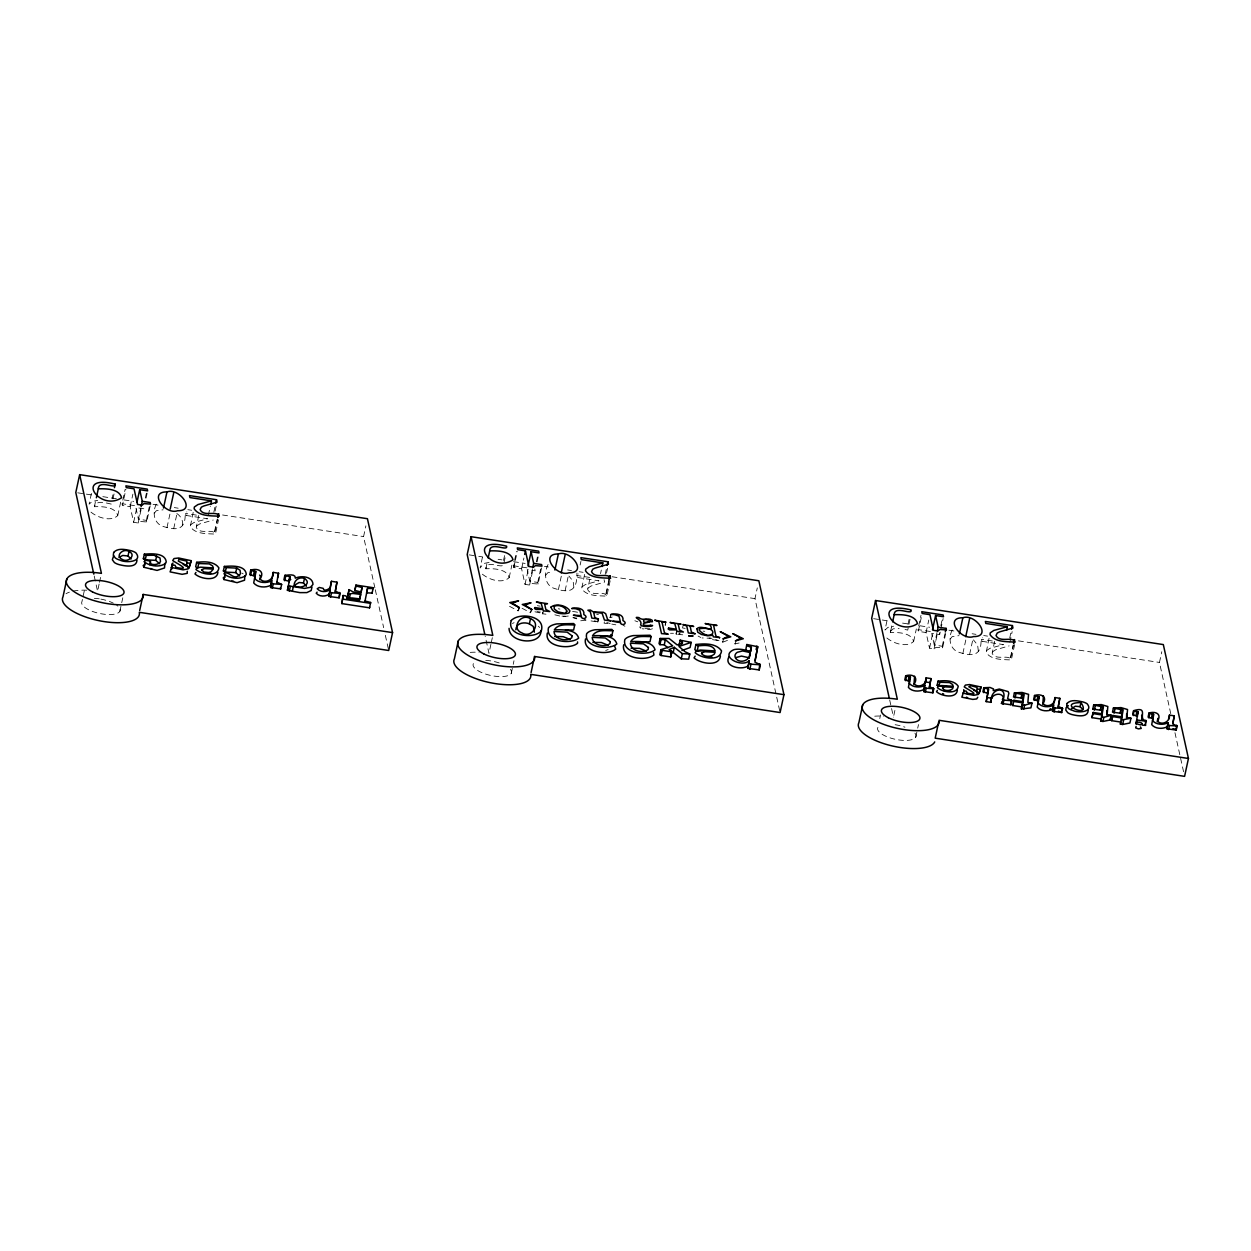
<?xml version="1.0" encoding="UTF-8"?>
<svg xmlns="http://www.w3.org/2000/svg" width="1251" height="1251" viewBox="0 0 1251 1251"><rect width="100%" height="100%" fill="white"/><g stroke="black" fill="none" stroke-linecap="round" stroke-linejoin="round"><path stroke-width="0.75" stroke-dasharray="5 3.75" d="M90.979 512.144C97.687 517.664 110.713 522.027 117.75 515.615C115.342 506.577 102.238 506.483 94.435 506.702C96.077 499.384 106.788 503.246 111.839 504.216M482.386 574.193C489.094 579.713 502.12 584.076 509.157 577.665C506.749 568.626 493.629 568.533 485.841 568.767C486.107 558.947 504.278 569.893 502.746 564.045M886.865 637.994C893.574 643.53 906.6 647.893 913.637 641.482C911.228 632.443 898.124 632.349 890.321 632.568L891.588 625.953M193.186 512.363L190.277 526.671C195.484 534.427 207.119 533.536 215.422 534.114L218.518 519.822M584.577 574.428L581.684 588.721C586.875 596.477 598.525 595.585 606.813 596.164L610.3 580.089M989.072 638.229L986.179 652.537C991.371 660.293 1003.005 659.402 1011.308 659.981L1014.796 643.89M198.737 515.443L196.266 527.469C199.832 535.287 213.264 527.859 215.422 534.114M589.753 579.276L587.657 589.518C591.238 597.337 604.671 589.925 606.813 596.164M994.623 641.31L992.152 653.335C995.718 661.154 1009.15 653.726 1011.308 659.981M156.297 504.2C151.996 512.394 153.982 524.325 164.006 526.702C176.86 530.674 185.946 530.111 185.164 512.754M182.458 525.264C183.459 520.088 180.05 514.88 175.39 512.754M548.079 564.467C543.685 572.989 544.482 586.14 555.397 588.752C569.768 593.224 577.274 591.363 576.946 573.021M573.865 587.313L573.13 581.215L568.939 576.07M952.183 630.066C947.898 638.26 949.869 650.192 959.892 652.569C972.746 656.54 981.832 655.977 981.05 638.62M978.345 651.13L977.625 645.031L973.434 639.886M91.417 493.473L89.102 504.184L92.089 501.479L97.719 500.353M94.435 506.702L96.092 498.305M84.27 590.894L81.956 601.622A19.641 7.162 12.2 0 0 105.084 614.335A19.641 7.162 12.2 0 0 116.703 605.171M112.121 498.414L112.887 494.849M112.997 498.852L114.154 493.488M99.11 584.092L97.578 591.238L95.889 583.638M99.501 582.309L101.05 575.147M117.75 515.615L120.847 501.323M122.801 500.134L125.116 489.422M150.183 505.889L146.695 521.98L140.175 521.464L138.189 523.012L133.638 522.308L130.182 506.671L122.41 505.482L125.898 489.407M130.182 506.671L132.887 494.161M133.638 522.308L137.11 506.233M146.695 521.98L146.351 520.385L138.408 519.165L140.722 508.453M138.189 523.012L141.285 508.719M119.893 611.223L122.973 596.93M145.319 498.054L146.492 492.691M146.101 498.039L147.258 492.675M146.351 520.385L149.448 506.092M166.993 527.562L170.089 513.27M173.717 528.61L177.204 512.519M190.48 524.888L194.077 522.433L207.588 518.743L186.039 515.443L186.821 511.878M208.37 515.177L210.293 506.233M213.812 512.238L215.36 505.076M215.125 511.096L216.282 505.732M214.546 531.597L217.252 519.087M214.875 531.644L217.58 519.134M374.878 587.845L363.572 536.585L365.886 525.858M482.433 557.305L480.103 568.032L483.496 563.544L489.11 562.403M485.841 568.767L487.374 561.605M503.512 560.464L504.669 555.1M504.012 562.7L505.169 557.336M490.908 644.359L488.969 653.288L485.2 636.212M491.283 642.561L492.441 637.197M509.157 577.665L511.862 565.155M541.574 567.938L538.102 584.029L531.566 583.513L529.595 585.061L525.029 584.373L521.589 568.736L513.817 567.532L514.192 562.199M514.583 560.401L516.507 551.472M513.817 567.532L514.974 562.184M515.349 560.385L517.288 551.456M521.589 568.736L523.903 558.009M509.548 606.328L518.023 610.832L518.68 607.798M518.023 610.832L519.181 607.783M518.524 610.816L519.384 607.642M525.029 584.373L528.125 570.065M538.102 584.029L537.742 582.434L529.798 581.23L532.504 568.705M529.595 585.061L533.067 568.97M511.284 673.288L512.832 666.126M513.223 664.344L513.989 660.763M536.335 561.887L537.883 554.74M537.117 561.871L538.665 554.725M522.058 608.252L530.533 612.74L531.19 609.722M530.533 612.74L531.878 609.55M537.742 582.434L540.839 568.142M545.968 614.194L542.481 613.788L543.137 610.769M542.731 613.881L543.372 610.863M558.399 589.628L561.871 573.537M565.124 590.66L568.595 574.569M581.871 586.938L585.468 584.498L598.994 580.792L577.446 577.493L578.212 573.928M580.151 564.983L580.917 561.418M580.714 620.793L586.078 620.089L586.735 617.056M600.543 573.646L601.309 570.065M605.218 574.287L606.766 567.141M606.532 573.146L607.689 567.782M591.051 620.918L597.712 622.044L598.181 618.557M597.712 622.044L598.463 618.682M597.869 621.997L598.525 618.964M605.953 593.646L609.049 579.354M606.282 593.693L609.362 579.401M607.689 623.608L604.092 623.186L604.749 620.152M611.067 617.556A11.353 4.144 12.2 0 0 610.16 617.572L610.566 614.35M610.16 617.572L610.816 614.538M641.294 625.203L640.637 628.237L639.574 626.892M665.626 621.778L665.125 625.297M665.344 625.234L665.923 621.903M682.702 634.789L676.119 634.257L676.775 631.223M676.353 634.351L677.01 631.317M679.809 634.241L680.137 631.098M685.157 628.377L682.546 627.971L683.202 624.937M712.413 639.621L718.965 640.684L719.716 637.322M722.28 641.575L722.765 642.185L723.422 639.152M739.122 642.998L734.712 643.905L735.056 640.7M735.275 644.093L735.932 641.075M779.67 710.646L754.979 598.635L757.293 587.907M886.912 621.121L884.989 630.051L887.975 627.345L893.605 626.219M890.321 632.568L891.869 625.422M879.781 718.559L880.548 714.978M908.007 624.28L909.164 618.917M910.04 619.354L907.726 630.082L901.846 628.737M893.84 715.322L895.388 708.16M913.637 641.482L916.342 628.972M918.687 626L921.002 615.289M945.678 633.538L942.582 647.846L936.061 647.33L934.09 648.878L929.524 648.174L926.068 632.537L918.297 631.348L921.784 615.257M926.068 632.537L928.774 620.027M929.524 648.174L932.605 633.882M942.582 647.846L942.238 646.251L934.294 645.031L936.999 632.521M934.09 648.878L937.562 632.787M915.779 737.089L917.327 729.943M917.702 728.16L918.484 724.579M940.83 625.703L942.378 618.557M934.294 645.031L931.729 633.413L939.673 634.632L940.439 631.051M940.83 629.269L943.145 618.541M942.238 646.251L944.943 633.741M962.879 653.429L966.366 637.353M969.603 654.461L972.699 640.168M986.367 650.755L989.963 648.299L1003.49 644.609L981.941 641.31L982.707 637.729M1009.713 638.104L1011.246 630.942M1009.854 642.326L1012.168 631.599M1010.448 657.463L1013.154 644.953M1010.761 657.51L1013.466 645M1170.764 713.711L1159.458 662.451L1161.788 651.724M890.431 631.317L893.12 628.846L899.141 628.409M572.911 617.666L576.711 618.838M154.373 513.145L156.328 510.736L163.115 509.798M545.764 575.194L547.719 572.786L551.722 571.816M950.26 639.011L952.214 636.603L959.001 635.649M609.909 617.384L612.239 617.024M196.423 526.171L199.769 523.919L213.202 520.025M587.814 588.22L591.176 585.968L604.593 582.09L604.061 579.651M992.309 652.021L995.655 649.785L1009.088 645.891M624.921 626.235L623.139 625.281M652.475 628.753L649.879 629.55L642.123 628.753M608.158 649.55L605.672 650.489M512.425 623.498L514.098 622.654M718.965 640.684L715.728 639.636M568.298 616.024L562.7 616.774L553.223 614.397M565.436 616.18L561.996 616.164M722.765 642.185L729.708 639.558M712.007 638.307L702.077 637.947M539.838 612.834L533.864 611.567M673.476 633.287L670.473 633.287M596.711 614.569L598.447 614.601M709.02 637.994L710.38 638.057M540.416 612.052L537.086 611.583M703.093 631.13L704.813 631.317M615.82 624.828L611.817 624.093M77.734 492.816L93.184 495.177M102.832 496.663L116.359 498.727M124.084 499.915L133.732 501.385M153.06 504.341L158.846 505.232M174.296 507.593L178.158 508.187M187.822 509.673L191.684 510.267M222.584 514.99L363.572 536.585M469.125 554.865L476.85 556.054M478.789 556.335L482.651 556.93M498.101 559.306L501.964 559.885M513.551 561.668L525.139 563.435M544.451 566.39L548.313 566.984M567.626 569.94L571.488 570.534M579.213 571.723L583.075 572.317M612.052 576.742L754.979 598.635M873.62 618.682L889.07 621.043M902.581 623.107L908.382 623.999M919.97 625.781L929.634 627.251M948.946 630.207L954.732 631.098M972.121 633.757L975.983 634.351M983.708 635.539L987.571 636.134M1018.47 640.856L1159.458 662.451M134.482 505.623L122.019 503.715L122.41 505.482M196.423 515.115L185.601 513.457L186.039 515.443M143.787 508.766L135.843 507.546L138.408 519.165M513.426 565.765L527.672 567.954M589.628 577.43L577.008 575.507L577.446 577.493M930.384 631.489L917.906 629.581L918.297 631.348M992.309 640.981L981.488 639.324L981.941 641.31M537.336 605.703L540.151 606.141M597.525 621.575L594.225 620.793M610.128 623.545L606.766 622.513M573.271 617.587L576.805 618.15M644.937 628.643L649.738 628.706M577.524 612.255L575.351 611.833A11.353 4.144 12.2 0 0 571.942 611.567M558.306 608.768L559.932 609.096M584.014 619.292L586.078 620.089M637.791 621.825L634.851 620.746M700.732 637.463L698.089 636.071M241.881 573.083L243.179 573.865M679.481 634.132L678.84 632.959M538.368 626.204L539.634 627.502M676.119 634.257L675.868 633.069M1174.955 732.695L1184.165 774.463M939.282 632.85L939.673 634.632M889.696 700.013L893.464 717.104M534.787 569.049L535.178 570.816L527.234 569.596L529.798 581.23M375.3 589.737L383.666 627.705M385.339 635.305L388.701 650.489M94.216 576.054L95.483 581.746M66.022 593.74A39.281 14.34 12.2 0 1 69.384 592.161M73.09 591.129A39.281 14.34 12.2 0 1 87.758 590.237M94.341 598.338A19.641 7.162 12.2 0 1 99.251 598.838M100.924 599.12A19.641 7.162 12.2 0 1 113.309 603.138M470.235 652.381A39.281 14.34 12.2 0 1 479.149 652.287M510.408 669.348A19.641 7.162 12.2 0 1 491.471 675.618A19.641 7.162 12.2 0 1 474.864 662.139M485.732 660.387A19.641 7.162 12.2 0 1 500.463 663.374M874.73 716.197A39.281 14.34 12.2 0 1 883.644 716.104M914.903 733.164A19.641 7.162 12.2 0 1 895.966 739.435A19.641 7.162 12.2 0 1 879.359 725.955M895.137 724.704A19.641 7.162 12.2 0 1 904.958 727.191"/><path stroke-width="1.5" d="M577.555 641.919L577.555 643.264C569.737 650.035 544.154 646.767 547.328 633.069M977.766 697.26L976.687 698.949L972.793 699.403L961.847 697.182L964.052 690.833L966.335 691.193L967.32 693.101C981.535 696.181 969.056 690.161 964.24 686.908L965.412 685.079L969.603 684.563L981.05 687.018L979.048 693.57L981.05 687.018M365.12 601.012L370.624 602.482L369.53 607.83L341.914 603.607L343.055 595.507L345.808 595.867L348.263 598.666L359.522 600.386L360.695 594.413L352.782 593.427L348.185 594.209L347.215 598.697L351.812 597.915L359.725 598.901L360.695 594.413M341.914 603.607L343.055 595.507M747.879 668.362L749.114 660.856C741.468 668.018 719.137 656.087 733.899 649.676A13.073 4.769 12.2 0 1 742.844 649.582L750.788 651.38L751.398 647.486L746.706 645.516L746.831 644.515L757.731 646.704L754.916 662.107L760.327 664.766L759.201 669.926L747.879 668.362L749.114 660.856M276.971 582.231L281.647 584.405L280.677 588.893L270.576 587.485L271.67 580.808C266.557 583.482 258.41 583.107 254.672 578.447L255.939 571.77L250.716 570.128C257.378 567.97 265.243 570.769 260.161 579.088C264.805 584.342 274.344 579.557 273.218 572.395L278.566 573.224L276.643 583.107M270.576 587.485L271.67 580.808M923.738 691.537L924.724 685.47C920.079 687.909 912.683 687.565 909.289 683.327L910.447 677.26L905.693 675.79C911.744 673.82 918.891 676.369 914.278 683.922C918.5 688.691 927.163 684.344 926.131 677.839L930.994 678.589L929.54 686.768L933.793 688.738L932.902 692.819L923.738 691.537L924.724 685.47M1052.544 711.272L1053.545 705.204C1048.901 707.628 1041.504 707.284 1038.111 703.046L1039.253 696.995L1034.514 695.509C1040.551 693.539 1047.713 696.088 1043.099 703.641C1047.322 708.41 1055.969 704.063 1054.953 697.573L1059.816 698.308L1058.362 706.487L1062.599 708.457L1061.724 712.538L1052.544 711.272L1053.545 705.204M1167.027 728.801L1168.027 722.734C1163.367 725.158 1155.971 724.814 1152.578 720.576L1153.735 714.524L1148.981 713.039C1155.033 711.068 1162.179 713.617 1157.566 721.17C1161.788 725.94 1170.451 721.592 1169.435 715.103L1174.282 715.838L1172.828 724.016L1177.082 725.987L1176.19 730.068L1167.027 728.801L1168.027 722.734M98.297 488.828C98.579 479.024 116.75 489.97 115.217 484.121C73.387 473.629 99.767 512.378 121.613 497.742C119.205 488.703 106.1 488.609 98.297 488.828L96.374 497.773M489.704 550.893C489.97 541.073 508.141 552.019 506.608 546.171C464.793 535.694 491.158 574.428 513.019 559.791C510.611 550.753 497.491 550.659 489.704 550.893L488.156 558.04M894.184 614.694C894.465 604.89 912.636 615.836 911.103 609.988C869.273 599.495 895.653 638.245 917.499 623.608C915.107 614.569 901.987 614.476 894.184 614.694L892.651 621.856M330.061 589.237L331.421 581.308L336.957 582.168L335.424 591.176L340.1 593.349L339.13 597.837L328.841 596.414L330.17 589.643C326.511 592.349 320.209 592.333 317.207 588.752L319.255 587.47L323.258 588.361C322.961 591.926 329.435 589.456 330.217 587.282L331.421 581.308M355.956 585.077L355.847 585.937L362.024 587.517L361.054 592.004L354.877 590.425L355.956 585.077L373.267 587.72L373.079 588.58L367.559 588.361L366.59 592.849L372.11 593.068L373.267 587.72M369.53 607.83L369.639 606.97M370.624 602.482L370.499 603.342L342.883 599.12M681.936 650.504L690.099 647.549L691.209 642.389L680.169 640.168L682.624 642.936L677.244 644.984L669.082 638.463L660.137 638.463L659.027 643.624L659.949 644.656L664.25 644.828L667.909 647.783M745.721 649.676L745.596 650.676L746.831 644.515M289.153 581.856L290.185 576.852L284.868 575.366C287.652 575.225 295.815 573.38 295.33 578.15C301.131 575.429 312.75 576.304 312.985 584.42L310.436 587.266L304.525 588.423L288.402 585.843L287.433 590.331L299.912 592.63L306.839 592.599L311.171 590.519L311.984 587.016M290.185 576.852L287.433 590.331M1141.913 719.872L1141.663 715.181M1106.807 714.947L1106.947 710.568M1126.541 717.98L1126.666 713.586M328.841 596.414L330.17 589.643M1022.677 702.452L1022.63 698.214L1013.513 697.01L1014.389 692.929L1021.989 692.444L1028.557 694.352L1027.869 702.452L1031.981 703.078L1030.918 707.847L1021.395 708.973L1022.708 702.843L1013.56 701.436L1013.92 700.31L1022.943 701.686L1024.131 694.821L1014.389 692.929M1101.943 714.587L1101.896 710.365L1092.78 709.145L1093.655 705.064L1101.255 704.579L1107.823 706.502L1107.135 714.587L1111.248 715.212L1110.184 719.982L1102.944 721.452L1100.661 721.108L1101.083 719.044L1091.951 717.652L1093.186 712.445L1102.209 713.836L1103.398 706.956L1093.655 705.064M1121.662 717.605L1121.615 713.383L1112.499 712.163L1113.39 708.082L1120.974 707.597L1127.542 709.52L1126.854 717.605L1130.967 718.23L1129.903 723L1122.663 724.47L1120.38 724.126L1120.818 722.077L1111.67 720.67L1112.905 715.463L1121.944 716.854L1123.132 709.974L1113.39 708.082M335.065 592.067L336.957 582.168M259.817 579.745L260.458 576.039L259.582 575.1M913.965 684.516L914.622 676.228M1042.771 704.235L1043.443 695.947M1157.253 721.764L1157.832 718.402M929.243 687.565L930.994 678.589M1058.065 707.3L1059.816 698.308M1172.828 723.187L1174.282 715.838M755.057 660.434L757.731 646.704M362.024 587.517L360.945 593.318L352.985 591.864L349.06 589.643L347.215 598.697M348.185 594.209L349.06 589.643M364.854 601.887L367.559 588.361M986.195 701.608L987.79 693.335L982.926 691.819L983.802 687.737L990.041 687.471L993.45 688.91L993.231 690.646L999.268 689.051L1008.165 691.6L1008.822 693.257L1007.634 698.605L1011.84 700.685L1010.964 704.766L1001.441 703.437C1011.246 685.329 989.776 686.158 991.042 702.358L986.195 701.608L988.665 689.254L983.802 687.737M271.514 580.699L273.218 572.395M924.583 685.376L926.131 677.839M1053.405 705.111L1054.953 697.573M991.042 702.358C989.557 691.428 1009.291 691.271 1001.441 703.437M372.11 593.068L372.282 592.208M1021.395 708.973L1022.708 702.843M1092.827 713.57L1101.975 714.978L1101.537 717.026L1103.82 717.37L1111.248 715.212M1112.905 715.463L1112.546 716.588L1121.694 717.996L1121.271 720.044L1130.967 718.23M66.85 578.947L62.988 596.821A39.281 14.34 12.2 0 0 99.236 620.715A39.281 14.34 12.2 0 0 139.283 612.302L388.701 650.489L392.564 632.615L367.434 518.712L79.657 474.645L75.795 492.519L93.809 574.146M114.435 487.687L115.217 484.121M137 502.183L139.705 489.673L147.649 490.892L147.258 489.11L125.882 485.841L126.273 487.609L134.045 488.797L137.501 504.434L142.067 505.138L144.037 503.59L150.558 504.106L150.214 502.511L142.27 501.291L139.705 489.673M131.074 558.978L128.024 555.96L128.994 551.472C123.458 547.735 114.357 555.944 122.27 559.416C127.821 563.169 136.906 554.928 128.994 551.472M141.113 506.655L142.27 501.291M159.675 563.763L155.703 560.339L145.257 559.854L143.349 558.665L144.334 554.177C151.277 553.661 165.116 552.629 166.258 561.887L165.492 563.482C159.346 567.782 149.448 566.14 144.021 561.621L145.992 560.323L149.463 560.933L150.495 561.746L149.839 564.733M145.257 559.854L146.226 555.366L154.045 555.241L160.003 557.977L160.472 561.511C159.424 565.374 148.697 565.702 150.495 561.746M164.851 563.388L164.506 567.97L157.063 570.409L143.943 567.282L144.913 562.794M139.674 610.519L143.161 594.428L392.564 632.615M163.49 508L166.977 491.909C179.268 487.327 196.876 511.127 177.579 510.736C165.32 515.287 147.696 491.549 166.977 491.909M155.703 560.339L156.672 555.851M170.214 509.032L173.701 492.941M191.231 560.683L189.026 567.907L191.231 560.683L178.627 557.993L174.014 558.556L172.716 560.573C178.017 564.154 191.763 570.784 176.11 567.391L175.031 565.28L172.513 564.905L170.089 571.879L182.13 574.318L187.212 573.365L187.259 571.254M171.543 569.393L172.513 564.905M186.743 565.827L186.837 561.105L178.893 559.322L178.33 561.089L187.478 565.999L188.182 568.877L183.099 569.83L171.059 567.391M196.642 562.34L195.672 566.828L197.689 568.017L198.659 563.529L196.642 562.34C204.022 561.464 214.187 561.089 218.894 567.86C217.83 577.602 201.004 574.318 195.969 569.471L196.892 567.97L200.504 567.172L213.374 567.923L212.561 565.905L209.308 563.888L198.659 563.529M210.684 504.45L211.466 500.869L189.917 497.57L189.464 495.584L216.517 499.728L217.064 502.151L203.632 506.045L201.348 507.171L200.129 509.595C203.694 517.414 217.127 509.986 219.285 516.241C210.981 515.662 199.347 516.554 194.155 508.797L194.343 507.015L197.939 504.56L211.466 500.869M215.751 503.293L216.517 499.728M217.643 517.304L218.425 513.723M217.971 517.351L218.737 513.77M239.707 576.023L235.735 572.598L225.289 572.098L223.382 570.925L224.351 566.437C231.31 565.921 245.149 564.889 246.291 574.146L245.509 575.741C239.379 580.042 229.48 578.384 224.054 573.865L224.195 573.255C230.231 570.8 233.687 582.137 240.505 573.756L240.036 570.221L236.705 568.11L226.259 567.61L224.351 566.437M225.289 572.098L226.259 567.61M244.868 575.648L244.539 580.229L237.08 582.669L223.976 579.541L224.945 575.053M235.735 572.598L236.705 568.11M250.716 570.128L249.747 574.616L254.969 576.258L253.703 582.935C257.44 587.595 265.587 587.97 270.701 585.296M250.544 575.507L251.514 571.035M253.437 575.491L254.406 571.019M254.657 575.788L255.626 571.3M272.28 588.345L273.25 583.857L271.545 582.997M277.597 577.712L278.566 573.224M284.868 575.366L283.899 579.854L289.216 581.34M284.712 580.745L285.681 576.258M288.84 581.011L289.81 576.523M289.325 590.957L290.295 586.469M292.406 590.847L293.375 586.359M306.401 586.234L303.493 582.95L304.462 578.462C299.708 576.414 294.001 580.12 294.126 585.374C299.302 590.112 313.203 584.123 304.462 578.462M330.561 597.274L331.531 592.786L329.811 591.926M339.6 592.474L339.13 597.837M349.232 598.994L350.202 594.506M354.877 590.425L355.847 585.937M458.257 640.997L454.394 658.87A39.281 14.34 12.2 0 0 490.627 682.765A39.281 14.34 12.2 0 0 530.69 674.352L780.092 712.538L783.955 694.665L758.841 580.761L471.064 536.695L467.202 554.568L484.778 634.304M524.669 554.428L525.451 550.862L517.679 549.658L517.288 547.891L538.649 551.159L539.04 552.942L531.096 551.722L528 566.015M532.895 566.922L533.661 563.357L531.096 551.722M534.349 632.146L533.333 626.47L529.392 623.842L530.502 618.682C520.697 612.443 510.517 628.565 521.902 632.897C531.722 639.136 541.886 623.014 530.502 618.682M531.081 672.569L534.552 656.478L783.955 694.665M554.897 570.049L558.368 553.974C570.659 549.377 588.267 573.177 568.986 572.786C556.711 577.337 539.087 553.599 558.368 553.974M561.23 572.88L565.092 555.006M574.725 624.89C568.095 625.078 558.462 623.201 554.349 629.847C562.074 629.738 576.07 628.94 578.666 638.104C570.847 644.859 545.264 641.607 548.438 627.908A30.618 11.165 12.2 0 1 556.93 623.889L573.724 623.545L574.725 624.89L573.615 630.051L565.483 629.941M602.075 566.5L602.857 562.919L581.308 559.619L580.871 557.633L607.923 561.777L608.455 564.201L595.038 568.095L592.755 569.221L591.52 571.644C595.101 579.463 608.533 572.051 610.676 578.29C602.388 577.712 590.738 578.603 585.546 570.847L585.734 569.064L589.33 566.609L602.857 562.919M607.142 565.343L607.923 561.777M609.049 579.354L609.816 575.773M609.362 579.401L610.144 575.82M600.371 636.071L611.802 635.899L612.912 630.739L611.927 629.394L595.116 629.738A30.618 11.165 12.2 0 0 586.641 633.757C583.451 647.455 609.049 650.708 616.852 643.952C614.257 634.789 600.261 635.586 592.552 635.696C596.649 629.05 606.282 630.926 612.912 630.739M651.114 636.587C644.484 636.775 634.851 634.898 630.739 641.544C638.463 641.435 652.459 640.637 655.055 649.801C647.236 656.556 621.653 653.303 624.828 639.605A30.618 11.165 12.2 0 1 633.319 635.586L650.113 635.242L651.114 636.587L649.988 641.747L635.758 642.435M659.949 644.656L661.06 639.496L660.137 638.463M661.06 639.496L665.376 639.668L672.678 645.829L660.935 649.66L659.809 654.82L661.091 655.508L670.708 656.978L671.834 651.818L669.097 649.582L674.32 647.299L682.374 653.663L689.786 653.992L688.675 659.152L681.248 658.824L673.21 652.475L670.536 653.35M661.091 655.508L662.201 650.348L660.935 649.66M664.25 644.828L665.376 639.668M671.615 650.88L670.708 656.978M673.21 652.475L674.32 647.299M679.043 645.328L680.169 640.168M681.357 645.172L682.092 641.732M681.248 658.824L682.374 653.663M695.947 644.5L698.277 645.876C703.781 645.297 713.101 644.156 715.197 650.942L700.388 650.067L696.244 650.989L695.165 652.709C700.967 658.292 720.326 662.06 721.53 650.848C716.119 643.061 704.438 643.499 695.947 644.5L694.821 649.66L697.151 651.036L706.69 650.817M697.151 651.036L698.277 645.876M749.193 658.151L749.849 652.49L742.562 650.927L737.292 652.318A26.678 9.742 12.2 0 0 735.713 658.433C740.107 664.218 750.678 660.372 750.319 652.991L749.849 652.49M750.256 652.475L751.007 646.876M749.849 669.348L750.96 664.187L748.989 663.202M756.151 649.504L756.886 646.063M759.748 663.765L759.201 669.926M938.657 722.077L935.185 738.168L1184.588 776.355L1188.45 758.481L1163.321 644.578L875.544 600.511L871.681 618.385L889.273 698.121M862.737 704.813L858.874 722.687A39.281 14.34 12.2 0 0 890.118 745.44A39.281 14.34 12.2 0 0 934.732 741.906M905.693 675.79L904.817 679.856L909.555 681.342L908.414 687.409C911.807 691.631 919.204 691.975 923.848 689.551M905.552 680.669L906.428 676.588M908.163 680.653L909.055 676.588M909.274 680.919L910.149 676.854M932.495 629.832L935.592 615.539L943.535 616.743L943.145 614.976L921.768 611.708L922.159 613.475L929.931 614.663L933.387 630.301L937.953 631.004L939.923 629.456L946.444 629.957L946.1 628.377L938.156 627.158L935.592 615.539M937.374 630.739L938.156 627.158M925.287 692.319L926.178 688.253L924.614 687.471M932.746 690.661L933.34 687.956M945.334 631.958L946.1 628.377M939.861 682.264L938.985 686.33L937.14 685.251L938.031 681.169C944.74 680.372 953.966 680.044 958.235 686.189C957.281 695.04 941.987 692.053 937.421 687.659L938.266 686.299L941.534 685.564L953.231 686.252L952.496 684.422L949.525 682.577L939.861 682.264L938.031 681.169M959.376 633.866L962.863 617.775C975.154 613.193 992.762 636.994 973.466 636.587C961.206 641.153 943.582 617.415 962.863 617.775M965.725 636.681L969.588 618.807M976.671 693.054L977.062 687.393L971.042 685.704L968.837 686.736L977.641 691.834L978.282 694.461L973.669 695.321L962.738 693.101M983.661 692.632L984.537 688.55M987.414 692.882L988.29 688.816M1006.57 630.316L1007.352 626.735L985.804 623.436L985.366 621.45L1012.419 625.578L1012.95 628.018L999.533 631.896L997.25 633.037L996.015 635.461C999.596 643.28 1013.013 635.852 1015.171 642.107C1006.883 641.528 995.233 642.42 990.041 634.664L990.229 632.865L993.826 630.426L1007.352 626.735M1011.637 629.159L1012.419 625.578M1013.529 643.17L1014.311 639.589M1013.857 643.217L1014.624 639.636M1003.005 704.219L1003.881 700.153L1002.332 699.372M1011.387 699.903L1010.964 704.766M1021.817 706.909L1012.685 705.517L1013.92 700.31M1015.046 697.98L1015.937 693.914M1021.082 697.792L1021.958 693.711M1022.63 698.214L1023.506 694.149M1023.678 709.317L1024.553 705.236L1031.981 703.078M1034.514 695.509L1033.639 699.59L1038.377 701.06L1037.235 707.128C1040.613 711.366 1048.01 711.71 1052.67 709.27M1034.358 700.404L1035.249 696.322M1036.985 700.388L1037.861 696.307M1038.095 700.654L1038.971 696.572M1054.108 712.054L1054.984 707.972L1053.436 707.19M1061.567 710.396L1062.146 707.675M1082.834 709.411L1080.051 706.674L1080.927 702.593C1054.249 702.89 1092.967 720.138 1080.927 702.593M1093.186 712.445L1091.951 717.652M1094.312 710.13L1095.204 706.049M1100.348 709.927L1101.224 705.861M1101.896 710.365L1102.772 706.283M1100.661 721.108L1101.975 714.978M1102.944 721.452L1103.82 717.37M1110.184 719.982L1111.06 715.9M1114.047 713.148L1114.922 709.067M1120.067 712.945L1120.959 708.879M1121.615 713.383L1122.491 709.301M1120.38 724.126L1121.694 717.996M1122.663 724.47L1123.554 720.404M1142.319 725.158L1145.509 725.377L1145.932 720.498C1137.018 719.825 1149.778 705.642 1133.609 710.677L1132.734 714.759L1137.487 716.323M1133.453 715.572L1133.609 710.677M1136.08 715.556L1136.956 711.475L1138.066 711.741L1135.986 724.048L1136.878 719.966L1146.385 721.295M1137.19 715.822L1138.066 711.741M1145.353 723.219L1145.932 720.498M1148.981 713.039L1148.105 717.12L1152.843 718.59L1151.702 724.657C1155.095 728.895 1162.492 729.239 1167.136 726.8M1148.84 717.918L1149.716 713.852M1151.452 717.918L1152.343 713.836M1152.562 718.183L1153.453 714.102M1168.543 719.169L1169.435 715.103M1168.575 729.583L1169.466 725.502L1167.902 724.72M1176.19 730.068L1176.628 725.205M223.225 577.743L223.976 579.541M515.834 629.785C516.147 622.857 524.232 621.778 529.392 623.842M1012.685 705.517L1013.044 704.391M1111.67 720.67L1112.03 719.544M1066.133 707.55L1065.805 710.115L1067.65 712.617A7.569 2.768 12.2 0 0 1071.904 714.54C1076.892 715.775 1087.823 718.027 1088.198 710.459M585.531 638.917C582.34 652.615 607.923 655.884 615.742 649.113L614.444 645.688M623.717 644.765C620.527 658.464 646.126 661.732 653.929 654.961L653.491 652.553M1071.294 708.864L1075.266 706.221L1080.051 706.674M963.755 689.614L963.833 691.772M729.005 656.728C723.266 666.58 741.562 670.458 747.989 666.017M113.653 555.804L112.34 559.744L114.373 562.497A8.335 3.049 12.2 0 0 119.048 564.608C124.537 565.984 136.578 568.454 136.984 560.12M294.657 585.124L299.098 582.513L303.493 582.95M119.017 557.352L122.754 555.46L128.024 555.96M195.922 572.458L194.984 573.959C200.035 578.806 216.861 582.09 217.924 572.348M695.118 656.149L694.055 657.87C699.856 663.452 719.216 667.221 720.42 656.009M937.374 690.364L936.53 691.725C941.112 696.135 956.405 699.106 957.359 690.271M1067.009 706.534L1068.37 705.689M317.082 592.145L316.237 593.24C319.24 596.821 325.541 596.836 329.201 594.131M1136.096 726.424L1135.689 727.863L1138.441 728.895L1141.256 728.426L1140.474 726.925M173.045 563.044L171.762 564.217L172.278 565.921M736.182 657.479L741.452 656.087L748.724 657.666M1049.808 709.239L1050.934 708.66M691.209 642.389L678.965 646.47L685.11 651.787L689.786 653.992M145.007 564.811L143.193 565.483L143.943 567.282M223.945 577.29L225.039 577.055M937.14 685.251L939.048 684.907M143.349 558.665L145.194 558.368M223.382 570.925L225.227 570.612M1092.78 709.145L1095.391 708.723M940.33 686.205L946.507 686.158M554.662 636.524L563.185 636.665L570.112 639.496M592.849 642.373L601.371 642.514L608.299 645.344M631.051 648.221L639.574 648.362L646.501 651.192M944.255 690.943L950.791 691.224M1134.344 711.491L1136.956 711.475M750.96 664.187L760.327 664.766M273.25 583.857L281.647 584.405M926.178 688.253L933.793 688.738M1054.984 707.972L1062.599 708.457M1169.466 725.502L1177.082 725.987M331.531 592.786L340.1 593.349M1003.881 700.153L1011.84 700.685M231.763 581.058L233.593 581.215M289.184 579.401L290.764 579.557M207.338 573.036L210.684 573.411M708.254 656.806L712.1 657.228M533.661 563.357L541.605 564.561L541.964 566.156L535.428 565.64L533.458 567.188L528.892 566.5L525.451 550.862M925.255 681.92L930.118 682.655M987.07 697.526L991.934 698.277M1022.27 704.892L1024.553 705.236M662.201 650.348L671.834 651.818M1188.45 758.481L939.048 720.295A39.281 14.34 12.2 0 1 904.02 729.599A39.281 14.34 12.2 0 1 862.299 708.535A39.281 14.34 12.2 0 1 897.327 699.231L875.544 600.511M1172.922 728.707L1175.752 729.286M1058.44 711.178L1061.724 712.538M150.527 568.548L151.731 568.798M977.563 688.973L979.94 689.489M187.384 562.841L189.996 563.419M973.747 690.349L975.295 690.896M183.178 564.357L186.29 566.234M942.597 693.601L943.676 694.039M966.429 697.167L967.664 697.714M966.194 693.195L968.665 694.43M748.989 651.583L749.881 652.037M144.334 554.177L146.226 555.366M610.801 634.554L611.802 635.899M1145.056 724.579L1145.509 725.377M932.448 692.022L932.902 692.819M280.177 588.017L280.677 588.893M471.064 536.695L492.831 635.414A39.281 14.34 12.2 0 0 457.819 644.734A39.281 14.34 12.2 0 0 499.54 665.798A39.281 14.34 12.2 0 0 534.552 656.478M79.657 474.645L101.44 573.365A39.281 14.34 12.2 0 0 66.412 582.685A39.281 14.34 12.2 0 0 108.133 603.748A39.281 14.34 12.2 0 0 143.161 594.428M509.063 628.362C509.141 642.998 541.042 646.298 541.058 630.473M551.003 607.048C552.567 614.038 563.231 614.554 568.955 612.99L569.893 610.895C566.437 605.39 556.007 603.013 551.003 607.048M581.371 616.665C581.746 620.512 589.893 617.759 583.81 614.522C585.171 607.454 574.881 607.298 571.707 608.549A11.353 4.144 12.2 0 1 576.007 608.799L579.854 610.191L581.183 615.617L573.396 615.211L581.371 616.665M620.496 622.654C620.871 626.501 629.018 623.749 622.935 620.512C624.296 613.459 613.991 613.287 610.816 614.538A11.353 4.144 12.2 0 1 615.117 614.788L618.979 616.18L620.308 621.606L612.521 621.2L620.496 622.654M566.875 611.16L565.139 613.397L557.993 611.848L554.271 608.971L554.177 606.344C558.399 604.217 565.155 606.563 566.875 611.16M699.372 629.3L699.34 630.348C711.928 643.467 721.686 625.969 700.044 628.612L699.372 629.3M201.583 569.737L203.819 572.02L208.464 572.52L210.887 571.957L213.327 569.096L204.46 568.611L201.583 569.737M701.623 653.022L701.545 653.741C704.485 657.072 710.896 657.135 714.227 654.21L715.134 652.287L704.938 651.724L701.623 653.022M942.519 687.894C943.567 691.35 950.041 691.131 952.464 688.832L953.184 687.315L945.13 686.877L942.519 687.894M572.02 635.789L571.77 637.791C566.328 641.935 554.334 639.449 554.021 631.489L567.125 632.146L572.02 635.789M610.222 641.638L609.972 643.639C604.514 647.783 592.521 645.297 592.208 637.338L605.312 637.994L610.222 641.638M648.409 647.486L648.159 649.488C642.701 653.632 630.723 651.145 630.41 643.186L643.514 643.843L648.409 647.486M650.426 625.328C640.637 626.798 640.543 621.591 652.443 621.7L652.162 620.261C647.94 617.165 642.654 621.387 638.87 617.572C631.114 616.508 643.358 619.886 640.59 624.656C642.529 628.44 658.261 625.25 650.426 625.328M1142.226 723.719L1140.568 724.908L1136.565 723.797C1135.752 721.155 1141.365 722.03 1142.226 723.719M650.098 621.215C642.498 626.282 640.512 616.196 649.769 620.637L650.098 621.215M113.669 552.442L113.309 555.256L115.342 558.009A8.335 3.049 12.2 0 0 120.018 560.12C125.522 563.122 143.286 562.043 135.921 552.864A8.335 3.049 12.2 0 0 131.246 550.753C125.632 549.596 118.032 547.547 113.669 552.442M1067.009 703.484L1066.696 706.033L1068.542 708.535A7.569 2.768 12.2 0 0 1072.779 710.459C1077.783 713.179 1093.921 712.194 1087.228 703.875A7.569 2.768 12.2 0 0 1082.991 701.952C1077.877 700.888 1070.981 699.043 1067.009 703.484M692.866 635.977L688.848 635.899L692.866 635.977M511.237 620.512C506.295 635.617 533.004 639.746 541.245 631.051C546.155 615.945 519.462 611.848 511.237 620.512M534.959 607.564L534.521 608.533L535.913 609.409L542.793 609.409L543.372 610.863L549.783 611.567L545.858 609.472L544.607 603.842L547.469 603.686L536.382 601.997L541.151 603.248L542.699 608.752L534.959 607.564M668.597 628.033L668.159 629.003L669.551 629.879L676.431 629.879L677.01 631.317L683.421 632.036L679.496 629.941L678.245 624.312L681.091 624.155L670.02 622.451L674.774 623.717L676.338 629.222L668.597 628.033M696.979 628.784L697.714 632.177L701.389 634.429L707.534 635.789L712.835 635.258L713.351 636.837L719.778 637.588L716.385 636.618L715.619 634.898L713.617 625.406L717.042 625.422L705.111 623.53L710.099 624.953C715.666 634.413 700.92 623.717 696.979 628.784M690.13 626.047L691.381 632.083L695.29 633.835L688.316 632.928L686.721 625.985L682.89 624.515L693.711 626.438L690.13 626.047M661.92 621.731L664.469 632.834L668.206 634.241L661.498 633.6L658.824 621.669L654.648 620.168L666.001 622.216L661.92 621.731M519.384 607.642L509.751 602.56L518.602 600.871L512.175 603.154L519.384 607.642M531.878 609.55L522.261 604.468L531.096 602.779L524.685 605.062L531.878 609.55M720.373 631.755L728.254 636.243L722.859 638.964L730.787 636.806L720.373 631.755M732.883 633.678L740.764 638.151L735.369 640.887L743.297 638.729L732.883 633.678M593.662 612.318L594.882 617.759L598.525 618.964L591.817 618.088L590.331 611.833L587.892 610.222L590.378 610.035L593.318 611.927L603.42 612.302L605.687 613.694L607.783 619.933L611.16 620.934L604.452 620.058L602.075 613.193L593.662 612.318M92.402 591.848A19.641 7.162 12.2 0 0 123.755 593.349A19.641 7.162 12.2 0 0 98.203 580.464A19.641 7.162 12.2 0 0 92.402 591.848M483.809 653.898A19.641 7.162 12.2 0 0 515.146 655.415A19.641 7.162 12.2 0 0 489.594 642.514A19.641 7.162 12.2 0 0 483.809 653.898M888.288 717.714A19.641 7.162 12.2 0 0 919.641 719.216A19.641 7.162 12.2 0 0 894.09 706.315A19.641 7.162 12.2 0 0 888.288 717.714"/></g></svg>
